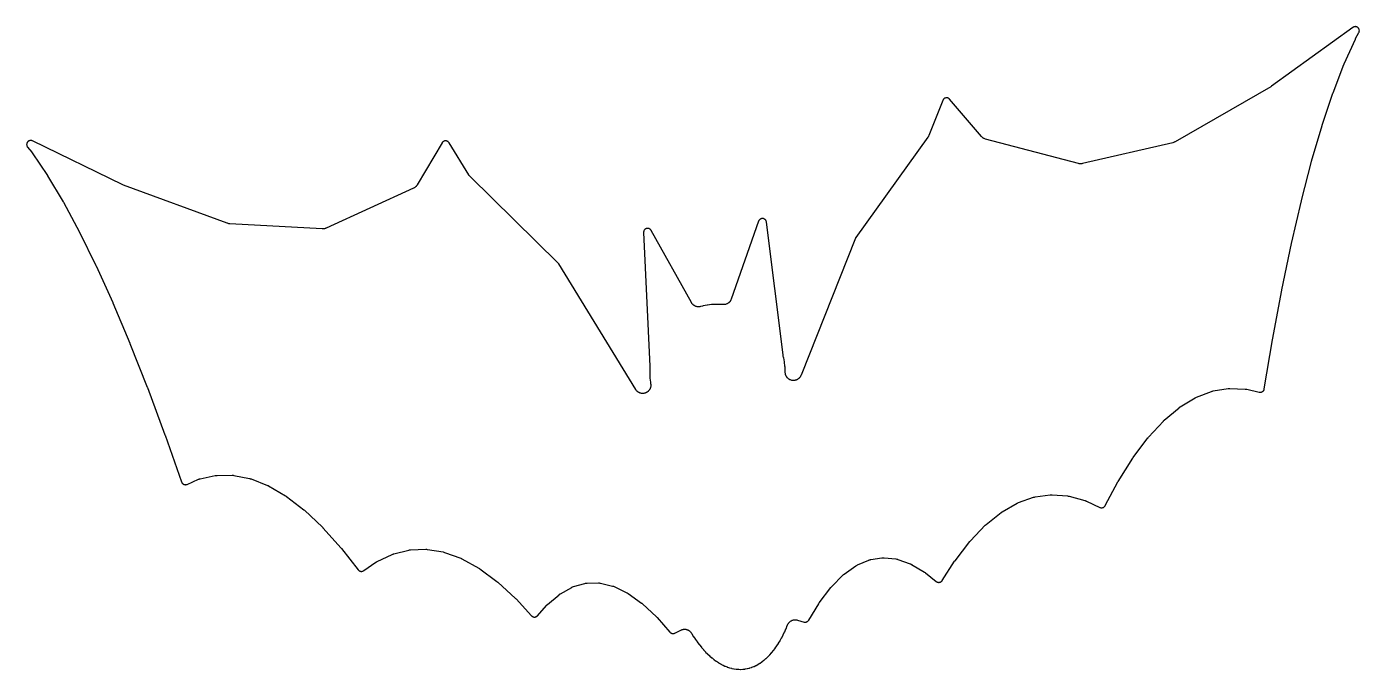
# Model space of a CAD drawing. Header units: millimetres. Extents: x 5 to 283, y 5 to 271.
# Drawn here: x 12 to 80.8, y 98.9 to 132.1 of the extents above; entities that cross this region are included whole.
import ezdxf

# ---------------------------------------------------------------- set-up
doc = ezdxf.new("R2010")
doc.units = ezdxf.units.MM

msp = doc.modelspace()

# ---------------------------------------------------------------- linework, layer by layer
at = {"layer": 'Schnitt'}
msp.add_lwpolyline([(12.112, 126.244), (12.093, 126.236), (12.074, 126.226), (12.057, 126.215), (12.041, 126.201), (12.026, 126.187), (12.013, 126.17), (12.001, 126.153), (11.992, 126.134), (11.984, 126.115), (11.978, 126.095), (11.974, 126.074), (11.972, 126.053), (11.973, 126.033), (11.975, 126.012), (11.98, 125.991), (11.986, 125.971), (11.995, 125.952), (12.005, 125.934), (12.017, 125.917), (12.232, 125.643), (12.234, 125.64), (12.249, 125.619), (12.251, 125.616), (13.04, 124.452), (13.041, 124.45), (13.052, 124.432), (13.054, 124.43), (13.862, 123.081), (13.863, 123.079), (13.871, 123.064), (13.872, 123.062), (14.699, 121.528), (14.7, 121.526), (14.706, 121.514), (14.707, 121.512), (15.551, 119.795), (15.552, 119.793), (15.557, 119.783), (15.558, 119.781), (16.419, 117.88), (16.42, 117.879), (16.424, 117.87), (16.424, 117.868), (17.302, 115.784), (17.303, 115.783), (17.306, 115.775), (17.306, 115.774), (18.201, 113.507), (18.204, 113.499), (19.115, 111.049), (19.117, 111.042), (19.971, 108.618), (19.978, 108.6), (19.988, 108.582), (19.999, 108.565), (20.012, 108.549), (20.026, 108.534), (20.041, 108.521), (20.058, 108.51), (20.076, 108.5), (20.094, 108.492), (20.114, 108.485), (20.133, 108.481), (20.153, 108.479), (20.174, 108.478), (20.194, 108.48), (20.214, 108.483), (20.234, 108.488), (20.252, 108.495), (20.852, 108.756), (20.857, 108.758), (20.888, 108.77), (20.898, 108.773), (20.93, 108.782), (20.935, 108.783), (21.709, 108.95), (21.714, 108.951), (21.749, 108.957), (21.76, 108.958), (21.795, 108.96), (21.801, 108.96), (22.587, 108.965), (22.593, 108.965), (22.627, 108.963), (22.637, 108.962), (22.671, 108.957), (22.676, 108.956), (23.486, 108.797), (23.491, 108.796), (23.521, 108.788), (23.53, 108.786), (23.559, 108.776), (23.563, 108.774), (24.403, 108.444), (24.406, 108.442), (24.43, 108.432), (24.438, 108.428), (24.461, 108.416), (24.464, 108.414), (25.333, 107.908), (25.339, 107.904), (25.377, 107.878), (25.383, 107.875), (26.28, 107.187), (26.284, 107.184), (26.313, 107.159), (26.317, 107.156), (27.241, 106.285), (27.244, 106.281), (27.265, 106.26), (27.268, 106.256), (28.215, 105.2), (28.218, 105.198), (28.234, 105.178), (28.236, 105.175), (29.091, 104.081), (29.105, 104.065), (29.12, 104.05), (29.137, 104.037), (29.155, 104.026), (29.174, 104.017), (29.194, 104.009), (29.214, 104.004), (29.235, 104.001), (29.257, 104), (29.278, 104.001), (29.299, 104.004), (29.319, 104.01), (29.339, 104.017), (29.358, 104.026), (29.376, 104.038), (30.01, 104.479), (30.014, 104.482), (30.039, 104.497), (30.046, 104.502), (30.072, 104.515), (30.076, 104.517), (30.847, 104.878), (30.851, 104.88), (30.882, 104.893), (30.891, 104.896), (30.923, 104.906), (30.928, 104.907), (31.701, 105.1), (31.706, 105.101), (31.741, 105.108), (31.751, 105.11), (31.786, 105.113), (31.792, 105.113), (32.576, 105.143), (32.581, 105.143), (32.616, 105.142), (32.626, 105.142), (32.661, 105.138), (32.666, 105.137), (33.471, 105.003), (33.476, 105.002), (33.507, 104.995), (33.516, 104.993), (33.546, 104.984), (33.551, 104.982), (34.386, 104.678), (34.389, 104.677), (34.414, 104.667), (34.422, 104.663), (34.446, 104.651), (34.449, 104.649), (35.314, 104.17), (35.32, 104.167), (35.36, 104.141), (35.365, 104.137), (36.258, 103.478), (36.263, 103.475), (36.293, 103.45), (36.297, 103.446), (37.217, 102.603), (37.22, 102.6), (37.242, 102.578), (37.245, 102.575), (38.042, 101.708), (38.056, 101.693), (38.072, 101.68), (38.09, 101.669), (38.108, 101.659), (38.128, 101.652), (38.148, 101.646), (38.168, 101.642), (38.189, 101.64), (38.21, 101.64), (38.23, 101.643), (38.25, 101.647), (38.27, 101.654), (38.289, 101.662), (38.308, 101.672), (38.325, 101.684), (38.34, 101.697), (38.355, 101.712), (38.817, 102.245), (38.82, 102.248), (38.838, 102.267), (38.844, 102.273), (38.863, 102.291), (38.866, 102.293), (39.462, 102.798), (39.466, 102.801), (39.492, 102.822), (39.5, 102.827), (39.528, 102.845), (39.533, 102.848), (40.119, 103.174), (40.125, 103.177), (40.161, 103.195), (40.172, 103.199), (40.21, 103.213), (40.216, 103.214), (40.797, 103.377), (40.801, 103.378), (40.83, 103.385), (40.838, 103.387), (40.865, 103.391), (40.874, 103.392), (40.903, 103.393), (40.908, 103.393), (41.498, 103.403), (41.503, 103.403), (41.531, 103.402), (41.54, 103.402), (41.565, 103.399), (41.574, 103.397), (41.602, 103.392), (41.606, 103.391), (42.223, 103.245), (42.229, 103.243), (42.264, 103.233), (42.274, 103.229), (42.308, 103.215), (42.313, 103.213), (42.968, 102.899), (42.972, 102.896), (42.998, 102.883), (43.006, 102.878), (43.03, 102.862), (43.034, 102.86), (43.726, 102.367), (43.731, 102.363), (43.769, 102.332), (43.774, 102.328), (44.497, 101.651), (44.501, 101.648), (44.528, 101.62), (44.531, 101.617), (45.188, 100.862), (45.202, 100.847), (45.219, 100.833), (45.236, 100.821), (45.255, 100.811), (45.275, 100.803), (45.295, 100.796), (45.316, 100.792), (45.337, 100.79), (45.359, 100.791), (45.38, 100.793), (45.401, 100.797), (45.421, 100.804), (45.44, 100.813), (45.75, 100.968), (45.754, 100.97), (45.786, 100.984), (45.795, 100.988), (45.825, 100.998), (45.835, 101.001), (45.866, 101.007), (45.877, 101.009), (45.908, 101.013), (45.918, 101.013), (45.95, 101.014), (45.96, 101.014), (45.992, 101.011), (46.002, 101.009), (46.033, 101.004), (46.043, 101.001), (46.073, 100.992), (46.083, 100.989), (46.113, 100.977), (46.122, 100.973), (46.15, 100.958), (46.159, 100.953), (46.185, 100.935), (46.194, 100.929), (46.218, 100.909), (46.226, 100.902), (46.248, 100.88), (46.255, 100.872), (46.275, 100.848), (46.281, 100.839), (46.3, 100.811), (46.303, 100.807), (46.318, 100.781), (46.32, 100.779), (46.321, 100.776), (46.323, 100.774), (46.414, 100.629), (46.415, 100.627), (46.417, 100.625), (46.418, 100.622), (46.511, 100.484), (46.513, 100.481), (46.515, 100.479), (46.516, 100.476), (46.611, 100.343), (46.613, 100.341), (46.614, 100.338), (46.616, 100.336), (46.712, 100.209), (46.714, 100.207), (46.716, 100.204), (46.718, 100.202), (46.815, 100.081), (46.817, 100.079), (46.819, 100.076), (46.822, 100.074), (46.92, 99.96), (46.922, 99.957), (46.925, 99.954), (46.927, 99.952), (47.026, 99.844), (47.029, 99.842), (47.031, 99.839), (47.034, 99.836), (47.134, 99.735), (47.136, 99.733), (47.139, 99.73), (47.142, 99.727), (47.243, 99.633), (47.246, 99.63), (47.249, 99.628), (47.252, 99.625), (47.353, 99.538), (47.356, 99.535), (47.359, 99.532), (47.363, 99.529), (47.464, 99.449), (47.467, 99.446), (47.471, 99.443), (47.475, 99.441), (47.576, 99.367), (47.58, 99.364), (47.584, 99.362), (47.588, 99.359), (47.689, 99.292), (47.693, 99.29), (47.697, 99.287), (47.701, 99.284), (47.802, 99.225), (47.807, 99.222), (47.811, 99.219), (47.816, 99.217), (47.916, 99.164), (47.921, 99.161), (47.926, 99.159), (47.931, 99.157), (48.031, 99.11), (48.036, 99.108), (48.041, 99.106), (48.047, 99.104), (48.146, 99.064), (48.151, 99.062), (48.157, 99.06), (48.163, 99.058), (48.261, 99.025), (48.267, 99.023), (48.273, 99.022), (48.279, 99.02), (48.376, 98.994), (48.383, 98.992), (48.389, 98.99), (48.395, 98.989), (48.492, 98.969), (48.498, 98.968), (48.505, 98.967), (48.511, 98.966), (48.607, 98.952), (48.614, 98.951), (48.62, 98.951), (48.627, 98.95), (48.722, 98.943), (48.729, 98.942), (48.736, 98.942), (48.743, 98.942), (48.837, 98.941), (48.844, 98.941), (48.851, 98.941), (48.858, 98.941), (48.951, 98.946), (48.958, 98.947), (48.965, 98.947), (48.972, 98.948), (49.065, 98.959), (49.072, 98.96), (49.079, 98.961), (49.086, 98.962), (49.178, 98.979), (49.185, 98.981), (49.192, 98.982), (49.198, 98.984), (49.291, 99.007), (49.297, 99.009), (49.304, 99.011), (49.31, 99.013), (49.402, 99.042), (49.409, 99.045), (49.415, 99.047), (49.421, 99.049), (49.513, 99.085), (49.519, 99.088), (49.525, 99.09), (49.53, 99.093), (49.622, 99.135), (49.628, 99.138), (49.633, 99.141), (49.639, 99.144), (49.73, 99.193), (49.735, 99.196), (49.74, 99.199), (49.746, 99.202), (49.837, 99.257), (49.841, 99.26), (49.846, 99.264), (49.851, 99.267), (49.941, 99.329), (49.946, 99.332), (49.95, 99.336), (49.955, 99.339), (50.045, 99.408), (50.049, 99.412), (50.053, 99.415), (50.057, 99.418), (50.146, 99.494), (50.15, 99.498), (50.153, 99.501), (50.157, 99.504), (50.245, 99.587), (50.249, 99.591), (50.252, 99.594), (50.256, 99.597), (50.343, 99.687), (50.346, 99.69), (50.349, 99.694), (50.352, 99.697), (50.438, 99.794), (50.441, 99.797), (50.444, 99.8), (50.446, 99.804), (50.531, 99.907), (50.533, 99.91), (50.536, 99.913), (50.538, 99.916), (50.621, 100.026), (50.624, 100.029), (50.626, 100.033), (50.628, 100.036), (50.71, 100.152), (50.712, 100.155), (50.714, 100.158), (50.716, 100.161), (50.795, 100.284), (50.797, 100.287), (50.799, 100.29), (50.801, 100.293), (50.878, 100.422), (50.88, 100.425), (50.882, 100.428), (50.883, 100.431), (50.958, 100.566), (50.96, 100.569), (50.961, 100.572), (50.963, 100.575), (51.036, 100.716), (51.037, 100.719), (51.039, 100.721), (51.04, 100.724), (51.11, 100.871), (51.112, 100.874), (51.113, 100.876), (51.114, 100.879), (51.182, 101.032), (51.183, 101.034), (51.184, 101.037), (51.185, 101.04), (51.25, 101.198), (51.251, 101.2), (51.252, 101.203), (51.253, 101.205), (51.264, 101.233), (51.266, 101.238), (51.28, 101.269), (51.284, 101.278), (51.3, 101.306), (51.306, 101.315), (51.324, 101.34), (51.33, 101.349), (51.351, 101.372), (51.358, 101.38), (51.381, 101.402), (51.389, 101.408), (51.414, 101.428), (51.423, 101.434), (51.449, 101.45), (51.459, 101.455), (51.487, 101.469), (51.497, 101.473), (51.526, 101.484), (51.536, 101.487), (51.567, 101.495), (51.577, 101.497), (51.608, 101.502), (51.618, 101.503), (51.65, 101.505), (51.66, 101.505), (51.692, 101.504), (51.702, 101.503), (51.733, 101.498), (51.744, 101.496), (51.777, 101.488), (51.782, 101.487), (52.113, 101.386), (52.134, 101.381), (52.155, 101.378), (52.176, 101.377), (52.197, 101.378), (52.218, 101.382), (52.239, 101.387), (52.259, 101.395), (52.278, 101.405), (52.296, 101.416), (52.313, 101.429), (52.328, 101.444), (52.342, 101.461), (52.354, 101.478), (52.872, 102.333), (52.875, 102.338), (52.896, 102.369), (52.899, 102.373), (53.496, 103.163), (53.501, 103.168), (53.533, 103.205), (53.537, 103.211), (54.135, 103.814), (54.138, 103.817), (54.159, 103.837), (54.166, 103.842), (54.189, 103.86), (54.193, 103.863), (54.785, 104.284), (54.789, 104.288), (54.82, 104.307), (54.83, 104.313), (54.863, 104.329), (54.868, 104.331), (55.451, 104.581), (55.455, 104.583), (55.482, 104.593), (55.49, 104.595), (55.515, 104.603), (55.523, 104.605), (55.551, 104.61), (55.556, 104.611), (56.139, 104.702), (56.143, 104.703), (56.172, 104.706), (56.181, 104.707), (56.208, 104.708), (56.217, 104.707), (56.247, 104.706), (56.251, 104.705), (56.851, 104.644), (56.857, 104.643), (56.897, 104.637), (56.909, 104.634), (56.947, 104.623), (56.953, 104.621), (57.587, 104.399), (57.592, 104.397), (57.622, 104.385), (57.632, 104.38), (57.661, 104.365), (57.665, 104.363), (58.338, 103.967), (58.342, 103.965), (58.364, 103.951), (58.37, 103.946), (58.391, 103.93), (58.394, 103.928), (58.941, 103.482), (58.958, 103.469), (58.976, 103.459), (58.995, 103.45), (59.014, 103.443), (59.035, 103.438), (59.055, 103.435), (59.076, 103.434), (59.097, 103.435), (59.117, 103.439), (59.137, 103.444), (59.157, 103.451), (59.175, 103.46), (59.193, 103.471), (59.21, 103.484), (59.225, 103.498), (59.239, 103.514), (59.251, 103.531), (59.887, 104.521), (59.89, 104.524), (59.908, 104.55), (59.911, 104.554), (60.673, 105.541), (60.677, 105.546), (60.702, 105.575), (60.706, 105.579), (61.473, 106.381), (61.478, 106.386), (61.513, 106.418), (61.518, 106.422), (62.288, 107.042), (62.292, 107.044), (62.313, 107.06), (62.32, 107.065), (62.343, 107.079), (62.346, 107.081), (63.117, 107.523), (63.121, 107.525), (63.149, 107.54), (63.158, 107.544), (63.187, 107.555), (63.192, 107.557), (63.963, 107.826), (63.968, 107.828), (64.001, 107.838), (64.011, 107.84), (64.045, 107.847), (64.05, 107.847), (64.828, 107.952), (64.833, 107.953), (64.868, 107.955), (64.879, 107.956), (64.914, 107.955), (64.92, 107.955), (65.714, 107.897), (65.719, 107.896), (65.752, 107.892), (65.762, 107.891), (65.794, 107.883), (65.799, 107.882), (66.62, 107.658), (66.624, 107.656), (66.652, 107.648), (66.66, 107.645), (66.687, 107.633), (66.691, 107.632), (67.391, 107.305), (67.411, 107.297), (67.431, 107.291), (67.452, 107.287), (67.473, 107.285), (67.495, 107.285), (67.516, 107.288), (67.536, 107.293), (67.557, 107.299), (67.576, 107.308), (67.594, 107.319), (67.612, 107.331), (67.627, 107.345), (67.642, 107.361), (67.655, 107.378), (67.665, 107.396), (68.321, 108.62), (68.322, 108.623), (68.335, 108.645), (68.337, 108.648), (69.09, 109.85), (69.093, 109.854), (69.11, 109.879), (69.112, 109.883), (69.874, 110.899), (69.877, 110.903), (69.901, 110.932), (69.905, 110.936), (70.672, 111.767), (70.676, 111.771), (70.71, 111.803), (70.715, 111.808), (71.485, 112.455), (71.488, 112.458), (71.509, 112.474), (71.515, 112.478), (71.537, 112.493), (71.54, 112.495), (72.311, 112.964), (72.315, 112.966), (72.342, 112.981), (72.351, 112.985), (72.379, 112.997), (72.383, 112.999), (73.154, 113.294), (73.159, 113.296), (73.191, 113.307), (73.202, 113.309), (73.235, 113.317), (73.24, 113.318), (74.016, 113.447), (74.021, 113.448), (74.056, 113.452), (74.067, 113.453), (74.103, 113.453), (74.108, 113.453), (74.899, 113.42), (74.904, 113.42), (74.938, 113.417), (74.948, 113.415), (74.981, 113.409), (74.986, 113.408), (75.621, 113.254), (75.641, 113.25), (75.661, 113.248), (75.681, 113.248), (75.701, 113.25), (75.721, 113.254), (75.741, 113.26), (75.759, 113.268), (75.777, 113.277), (75.794, 113.288), (75.81, 113.301), (75.825, 113.315), (75.838, 113.331), (75.849, 113.347), (75.859, 113.365), (75.867, 113.384), (75.873, 113.403), (75.878, 113.423), (76.305, 115.955), (76.306, 115.962), (76.786, 118.532), (76.787, 118.54), (77.282, 120.928), (77.282, 120.929), (77.284, 120.937), (77.284, 120.939), (77.794, 123.142), (77.794, 123.144), (77.797, 123.153), (77.797, 123.154), (78.321, 125.175), (78.322, 125.176), (78.325, 125.188), (78.325, 125.189), (78.864, 127.026), (78.865, 127.028), (78.869, 127.041), (78.869, 127.043), (79.422, 128.695), (79.423, 128.697), (79.429, 128.713), (79.429, 128.715), (79.995, 130.183), (79.997, 130.185), (80.004, 130.204), (80.006, 130.207), (80.584, 131.488), (80.585, 131.492), (80.596, 131.515), (80.598, 131.518), (80.763, 131.825), (80.772, 131.844), (80.779, 131.863), (80.784, 131.884), (80.787, 131.904), (80.788, 131.925), (80.787, 131.946), (80.784, 131.967), (80.779, 131.987), (80.771, 132.007), (80.762, 132.026), (80.751, 132.043), (80.738, 132.06), (80.724, 132.075), (80.708, 132.089), (80.691, 132.101), (80.673, 132.112), (80.654, 132.12), (80.634, 132.127), (80.614, 132.131), (80.593, 132.134), (80.572, 132.134), (80.551, 132.133), (80.531, 132.129), (80.511, 132.123), (80.491, 132.115), (80.473, 132.106), (80.455, 132.094), (76.255, 129.057), (76.25, 129.054), (76.218, 129.033), (76.214, 129.03), (71.27, 126.184), (71.266, 126.182), (71.236, 126.167), (71.227, 126.162), (71.198, 126.151), (71.188, 126.148), (71.156, 126.139), (71.151, 126.137), (66.496, 125.059), (66.491, 125.058), (66.458, 125.052), (66.448, 125.051), (66.418, 125.048), (66.407, 125.048), (66.377, 125.048), (66.367, 125.049), (66.336, 125.052), (66.326, 125.054), (66.294, 125.061), (66.289, 125.062), (61.49, 126.325), (61.485, 126.326), (61.452, 126.337), (61.442, 126.34), (61.413, 126.353), (61.403, 126.358), (61.376, 126.373), (61.367, 126.379), (61.34, 126.397), (61.332, 126.404), (61.308, 126.425), (61.3, 126.432), (61.277, 126.457), (61.273, 126.461), (59.633, 128.385), (59.619, 128.4), (59.604, 128.413), (59.587, 128.425), (59.569, 128.435), (59.55, 128.444), (59.531, 128.45), (59.511, 128.455), (59.49, 128.458), (59.47, 128.458), (59.449, 128.457), (59.429, 128.454), (59.409, 128.448), (59.39, 128.441), (59.371, 128.432), (59.354, 128.421), (59.338, 128.409), (59.323, 128.395), (59.309, 128.379), (59.297, 128.362), (59.287, 128.345), (59.278, 128.326), (58.561, 126.519), (58.558, 126.513), (58.54, 126.475), (58.534, 126.464), (58.512, 126.429), (58.508, 126.423), (54.791, 121.247), (54.777, 121.226), (54.766, 121.202), (51.957, 114.126), (51.955, 114.121), (51.941, 114.091), (51.936, 114.082), (51.921, 114.055), (51.915, 114.047), (51.897, 114.022), (51.891, 114.013), (51.87, 113.99), (51.863, 113.983), (51.841, 113.962), (51.833, 113.955), (51.809, 113.937), (51.8, 113.931), (51.774, 113.914), (51.765, 113.909), (51.738, 113.896), (51.728, 113.892), (51.699, 113.881), (51.69, 113.878), (51.66, 113.87), (51.65, 113.867), (51.62, 113.862), (51.609, 113.861), (51.579, 113.859), (51.568, 113.859), (51.538, 113.86), (51.527, 113.86), (51.497, 113.864), (51.487, 113.866), (51.457, 113.873), (51.447, 113.876), (51.418, 113.886), (51.408, 113.889), (51.38, 113.902), (51.371, 113.906), (51.344, 113.922), (51.336, 113.927), (51.31, 113.945), (51.302, 113.951), (51.279, 113.971), (51.272, 113.979), (51.25, 114.001), (51.244, 114.009), (51.225, 114.033), (51.219, 114.041), (51.203, 114.067), (51.197, 114.076), (51.184, 114.104), (51.179, 114.113), (51.168, 114.142), (51.165, 114.152), (51.157, 114.181), (51.155, 114.191), (51.149, 114.224), (51.148, 114.229), (51.145, 114.251), (51.145, 114.258), (51.142, 114.308), (51.142, 114.315), (51.142, 114.351), (51.142, 114.358), (51.142, 114.365), (51.142, 114.371), (51.131, 114.58), (51.13, 114.586), (51.13, 114.593), (51.129, 114.6), (51.104, 114.807), (51.104, 114.814), (51.102, 114.821), (51.101, 114.827), (51.063, 115.032), (51.062, 115.039), (51.06, 115.046), (51.059, 115.052), (51.04, 115.127), (51.038, 115.133), (51.03, 115.178), (51.029, 115.185), (50.173, 122.042), (50.169, 122.062), (50.164, 122.082), (50.156, 122.102), (50.147, 122.12), (50.136, 122.138), (50.123, 122.154), (50.108, 122.169), (50.092, 122.182), (50.075, 122.194), (50.057, 122.204), (50.038, 122.213), (50.018, 122.219), (49.997, 122.223), (49.977, 122.225), (49.956, 122.225), (49.935, 122.223), (49.915, 122.22), (49.895, 122.214), (49.875, 122.206), (49.857, 122.196), (49.84, 122.184), (49.824, 122.171), (49.809, 122.156), (49.796, 122.14), (49.784, 122.123), (49.774, 122.104), (49.767, 122.085), (48.355, 118.059), (48.354, 118.054), (48.341, 118.022), (48.336, 118.013), (48.321, 117.985), (48.316, 117.976), (48.298, 117.949), (48.292, 117.941), (48.272, 117.916), (48.264, 117.908), (48.242, 117.886), (48.234, 117.879), (48.209, 117.859), (48.201, 117.853), (48.174, 117.836), (48.165, 117.83), (48.137, 117.816), (48.127, 117.811), (48.097, 117.8), (48.087, 117.796), (48.057, 117.788), (48.047, 117.785), (48.015, 117.78), (48.005, 117.778), (47.973, 117.776), (47.963, 117.776), (47.928, 117.777), (47.923, 117.777), (47.811, 117.786), (47.805, 117.786), (47.798, 117.786), (47.791, 117.787), (47.582, 117.789), (47.576, 117.789), (47.569, 117.789), (47.562, 117.789), (47.354, 117.778), (47.347, 117.777), (47.34, 117.777), (47.333, 117.776), (47.126, 117.751), (47.119, 117.751), (47.113, 117.749), (47.106, 117.748), (46.901, 117.71), (46.894, 117.709), (46.888, 117.707), (46.881, 117.706), (46.773, 117.678), (46.767, 117.677), (46.734, 117.67), (46.723, 117.669), (46.692, 117.666), (46.681, 117.665), (46.649, 117.665), (46.639, 117.666), (46.607, 117.669), (46.597, 117.671), (46.566, 117.677), (46.555, 117.68), (46.525, 117.689), (46.515, 117.693), (46.486, 117.706), (46.476, 117.71), (46.449, 117.726), (46.44, 117.731), (46.414, 117.749), (46.405, 117.756), (46.381, 117.777), (46.374, 117.784), (46.352, 117.807), (46.345, 117.815), (46.325, 117.84), (46.319, 117.849), (46.301, 117.878), (46.298, 117.882), (44.221, 121.608), (44.21, 121.626), (44.197, 121.643), (44.183, 121.658), (44.167, 121.671), (44.15, 121.683), (44.132, 121.694), (44.113, 121.702), (44.093, 121.709), (44.073, 121.713), (44.052, 121.716), (44.031, 121.716), (44.01, 121.714), (43.99, 121.711), (43.97, 121.705), (43.951, 121.697), (43.932, 121.688), (43.915, 121.676), (43.898, 121.663), (43.883, 121.649), (43.87, 121.633), (43.858, 121.616), (43.848, 121.597), (43.84, 121.578), (43.834, 121.558), (43.83, 121.538), (43.828, 121.517), (43.828, 121.496), (44.154, 114.594), (44.154, 114.587), (44.154, 114.541), (44.153, 114.535), (44.148, 114.458), (44.147, 114.452), (44.147, 114.445), (44.147, 114.438), (44.144, 114.229), (44.144, 114.223), (44.144, 114.216), (44.144, 114.209), (44.155, 114.001), (44.156, 113.994), (44.157, 113.987), (44.157, 113.98), (44.182, 113.773), (44.183, 113.766), (44.184, 113.76), (44.185, 113.753), (44.191, 113.718), (44.192, 113.711), (44.198, 113.661), (44.199, 113.654), (44.2, 113.632), (44.2, 113.627), (44.2, 113.593), (44.199, 113.583), (44.196, 113.553), (44.195, 113.542), (44.189, 113.512), (44.186, 113.502), (44.177, 113.473), (44.174, 113.463), (44.162, 113.435), (44.158, 113.426), (44.143, 113.398), (44.138, 113.39), (44.121, 113.364), (44.115, 113.356), (44.095, 113.332), (44.088, 113.324), (44.067, 113.303), (44.059, 113.296), (44.035, 113.276), (44.027, 113.27), (44.002, 113.253), (43.993, 113.247), (43.966, 113.233), (43.957, 113.228), (43.928, 113.217), (43.918, 113.213), (43.889, 113.204), (43.879, 113.202), (43.849, 113.195), (43.839, 113.194), (43.808, 113.191), (43.798, 113.19), (43.767, 113.19), (43.757, 113.19), (43.726, 113.193), (43.716, 113.195), (43.686, 113.201), (43.676, 113.203), (43.646, 113.212), (43.637, 113.215), (43.608, 113.227), (43.599, 113.231), (43.572, 113.245), (43.563, 113.251), (43.537, 113.267), (43.529, 113.274), (43.505, 113.293), (43.497, 113.3), (43.475, 113.321), (43.468, 113.329), (43.449, 113.352), (43.442, 113.361), (43.424, 113.388), (43.421, 113.392), (39.445, 119.886), (39.431, 119.907), (39.414, 119.926), (34.867, 124.392), (34.863, 124.396), (34.835, 124.427), (34.827, 124.437), (34.803, 124.472), (34.799, 124.477), (33.784, 126.135), (33.772, 126.152), (33.759, 126.168), (33.745, 126.182), (33.729, 126.195), (33.711, 126.206), (33.693, 126.216), (33.674, 126.224), (33.654, 126.229), (33.634, 126.233), (33.614, 126.235), (33.593, 126.235), (33.573, 126.233), (33.552, 126.229), (33.533, 126.223), (33.514, 126.215), (33.496, 126.205), (33.479, 126.193), (33.463, 126.18), (33.449, 126.165), (33.436, 126.15), (33.424, 126.132), (32.137, 123.957), (32.134, 123.953), (32.115, 123.924), (32.108, 123.915), (32.088, 123.891), (32.081, 123.883), (32.058, 123.86), (32.051, 123.853), (32.026, 123.833), (32.017, 123.827), (31.991, 123.809), (31.981, 123.804), (31.951, 123.788), (31.946, 123.786), (27.433, 121.723), (27.428, 121.721), (27.397, 121.708), (27.388, 121.705), (27.358, 121.697), (27.349, 121.694), (27.319, 121.689), (27.308, 121.687), (27.278, 121.685), (27.268, 121.684), (27.235, 121.684), (27.23, 121.685), (22.459, 121.953), (22.454, 121.953), (22.42, 121.957), (22.41, 121.958), (22.38, 121.965), (22.37, 121.967), (22.338, 121.977), (22.333, 121.979), (16.977, 123.939), (16.971, 123.941), (16.936, 123.956), (16.931, 123.959), (12.275, 126.235), (12.255, 126.243), (12.235, 126.25), (12.215, 126.254), (12.194, 126.256), (12.173, 126.256), (12.152, 126.254), (12.132, 126.25)], close=True, dxfattribs=at)

doc.saveas('drawing.dxf')
